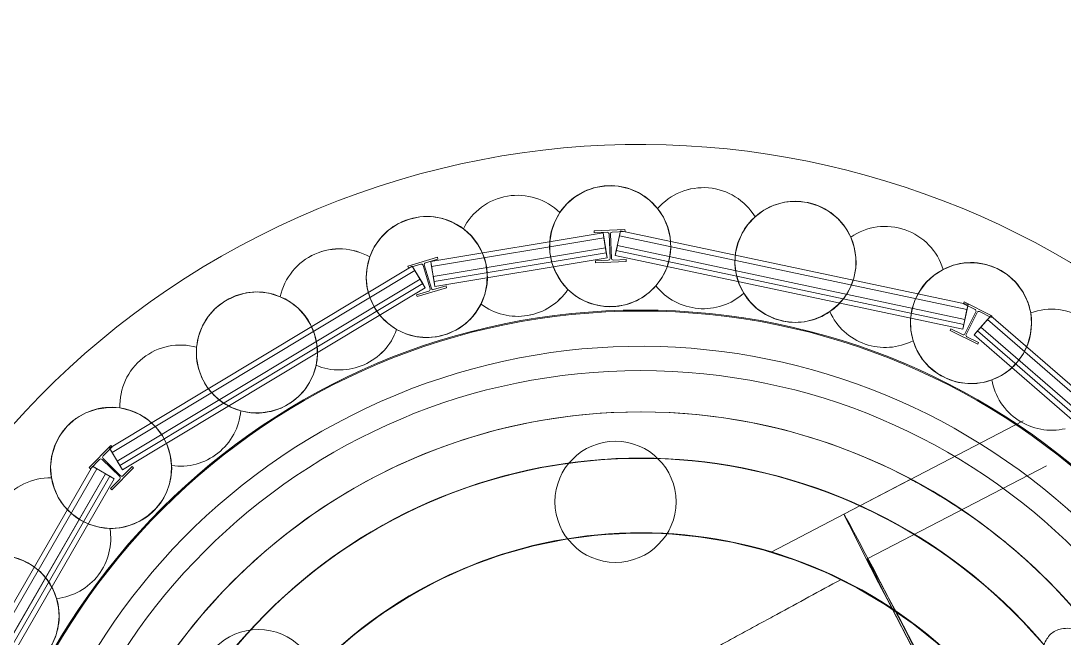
# Model space of a CAD drawing. Header units: metres. Extents: x 1753726 to 1755216, y 5920592 to 5921703.
# Drawn here: x 1754210.45 to 1754215.62, y 5921001.98 to 5921005.04 of the extents above; entities that cross this region are included whole.
import ezdxf

# ---------------------------------------------------------------- set-up
doc = ezdxf.new("R2010")
doc.units = ezdxf.units.M
doc.linetypes.add('HIDDEN2', pattern=[4.7625, 3.175, -1.5875])
for name, color, linetype, lineweight in [('A-FLOR-____-OTLN', 9, 'Continuous', 9), ('A-WALL-____-OTLN', 2, 'Continuous', 9), ('P-PIPE-____-OTLN', 6, 'HIDDEN2', 18), ('S-BEAM-____-OTLN', 7, 'Continuous', 9), ('S-FNDN-____-OTLN', 7, 'Continuous', 9)]:
    doc.layers.add(name, color=color, linetype=linetype, lineweight=lineweight)

# ---------------------------------------------------------------- blocks, each defined once
blk = doc.blocks.new('308492-ARUP-TUTB-MOD-0001_rvt-1-X-ARUP-GL-HERNE_BAY_ALIGNMENT')
at = {"layer": 'P-PIPE-____-OTLN'}
for p, q in [((1754519.5583, 5921161.4168), (1754214.527, 5921002.5968)), ((1754519.6737, 5921161.195), (1754214.6425, 5921002.375))]:
    blk.add_line(p, q, dxfattribs=at)
for major_axis, start_param, end_param in [((-0.6004, 1.1531), 0, 1.570796), ((-0.6004, 1.1531), 4.712389, 6.283185), ((-0.4849, 0.9313), 3.151195, 6.292788), ((-0.4849, 0.9313), 0.009603, 3.151195)]:
    blk.add_ellipse((1754215.1274, 5921001.4437), major_axis=major_axis, ratio=0.005, start_param=start_param, end_param=end_param, dxfattribs=at)
blk = doc.blocks.new('Arup_Beam_Steel I Section_UC_AU1 - 150UC30-4392433-X-ARUP-GL-HERNE_BAY_ALIGNMENT')
at = {"layer": 'S-BEAM-____-OTLN'}
for p, q in [((1754213.4421, 5921004.0072), (1754213.2892, 5921004.001)), ((1754213.2892, 5921004.001), (1754213.4421, 5921004.0072)), ((1754213.4425, 5921003.9979), (1754213.4421, 5921004.0072)), ((1754213.4421, 5921004.0072), (1754213.4425, 5921003.9979)), ((1754213.2892, 5921004.001), (1754213.2896, 5921003.9916)), ((1754213.2896, 5921003.9916), (1754213.2892, 5921004.001)), ((1754213.2896, 5921003.9916), (1754213.3538, 5921003.9942)), ((1754213.3538, 5921003.9942), (1754213.2896, 5921003.9916)), ((1754213.3631, 5921003.9857), (1754213.3681, 5921003.8644)), ((1754213.3681, 5921003.8644), (1754213.3631, 5921003.9857)), ((1754213.3747, 5921003.8647), (1754213.3697, 5921003.986)), ((1754213.3697, 5921003.986), (1754213.3747, 5921003.8647)), ((1754213.3782, 5921003.9952), (1754213.4425, 5921003.9979)), ((1754213.4425, 5921003.9979), (1754213.3782, 5921003.9952)), ((1754213.3596, 5921003.8551), (1754213.2953, 5921003.8525)), ((1754213.2953, 5921003.8525), (1754213.3596, 5921003.8551)), ((1754213.2953, 5921003.8525), (1754213.2957, 5921003.8431)), ((1754213.2957, 5921003.8431), (1754213.2953, 5921003.8525)), ((1754213.2957, 5921003.8431), (1754213.4486, 5921003.8494)), ((1754213.4486, 5921003.8494), (1754213.2957, 5921003.8431)), ((1754213.4482, 5921003.8588), (1754213.3839, 5921003.8561)), ((1754213.3839, 5921003.8561), (1754213.4482, 5921003.8588)), ((1754213.4486, 5921003.8494), (1754213.4482, 5921003.8588)), ((1754213.4482, 5921003.8588), (1754213.4486, 5921003.8494))]:
    blk.add_line(p, q, dxfattribs=at)
for centre, major_axis, start_param, end_param in [((1754213.3542, 5921003.9853), (-0.00483, 0.00747), 4.179389, 5.750185), ((1754213.3542, 5921003.9853), (-0.00483, 0.00747), 4.179389, 5.750185), ((1754213.3786, 5921003.9863), (-0.00357, 0.00815), 5.911061, 7.481857), ((1754213.3786, 5921003.9863), (-0.00357, 0.00815), 5.911061, 7.481857), ((1754213.3592, 5921003.864), (-0.00186, 0.0087), 2.971914, 4.54271), ((1754213.3592, 5921003.864), (-0.00186, 0.0087), 2.971914, 4.54271), ((1754213.3836, 5921003.865), (-0.00222, 0.00862), 1.359547, 2.930343), ((1754213.3836, 5921003.865), (-0.00222, 0.00862), 1.359547, 2.930343)]:
    blk.add_ellipse(centre, major_axis=major_axis, ratio=1, start_param=start_param, end_param=end_param, dxfattribs=at)
blk = doc.blocks.new('Arup_Beam_Steel I Section_UC_AU1 - 150UC30-4392434-X-ARUP-GL-HERNE_BAY_ALIGNMENT')
at = {"layer": 'S-BEAM-____-OTLN'}
for p, q in [((1754215.1232, 5921003.6485), (1754215.119, 5921003.6401)), ((1754215.119, 5921003.6401), (1754215.1232, 5921003.6485)), ((1754215.2602, 5921003.5804), (1754215.1232, 5921003.6485)), ((1754215.1232, 5921003.6485), (1754215.2602, 5921003.5804)), ((1754215.119, 5921003.6401), (1754215.1766, 5921003.6115)), ((1754215.1766, 5921003.6115), (1754215.119, 5921003.6401)), ((1754215.1806, 5921003.5996), (1754215.1265, 5921003.4909)), ((1754215.1265, 5921003.4909), (1754215.1806, 5921003.5996)), ((1754215.1324, 5921003.4879), (1754215.1865, 5921003.5966)), ((1754215.1865, 5921003.5966), (1754215.1324, 5921003.4879)), ((1754215.1984, 5921003.6006), (1754215.256, 5921003.572)), ((1754215.256, 5921003.572), (1754215.1984, 5921003.6006)), ((1754215.256, 5921003.572), (1754215.2602, 5921003.5804)), ((1754215.2602, 5921003.5804), (1754215.256, 5921003.572)), ((1754215.057, 5921003.5155), (1754215.0528, 5921003.5071)), ((1754215.0528, 5921003.5071), (1754215.057, 5921003.5155)), ((1754215.0528, 5921003.5071), (1754215.1898, 5921003.4389)), ((1754215.1898, 5921003.4389), (1754215.0528, 5921003.5071)), ((1754215.1146, 5921003.4869), (1754215.057, 5921003.5155)), ((1754215.057, 5921003.5155), (1754215.1146, 5921003.4869)), ((1754215.194, 5921003.4474), (1754215.1364, 5921003.476)), ((1754215.1364, 5921003.476), (1754215.194, 5921003.4474)), ((1754215.1898, 5921003.4389), (1754215.194, 5921003.4474)), ((1754215.194, 5921003.4474), (1754215.1898, 5921003.4389))]:
    blk.add_line(p, q, dxfattribs=at)
for centre, start_param, end_param in [((1754215.1726, 5921003.6035), 3.303518, 4.874314), ((1754215.1726, 5921003.6035), 3.303518, 4.874314), ((1754215.1945, 5921003.5927), 4.874314, 6.44511), ((1754215.1945, 5921003.5927), 4.874314, 6.44511), ((1754215.1186, 5921003.4948), 1.732721, 3.303518), ((1754215.1186, 5921003.4948), 1.732721, 3.303518), ((1754215.1404, 5921003.484), 0.161925, 1.732721), ((1754215.1404, 5921003.484), 0.161925, 1.732721)]:
    blk.add_ellipse(centre, major_axis=(-0.00723, 0.0052), ratio=1, start_param=start_param, end_param=end_param, dxfattribs=at)
blk = doc.blocks.new('Arup_Beam_Steel I Section_UC_AU1 - 150UC30-4392443-X-ARUP-GL-HERNE_BAY_ALIGNMENT')
at = {"layer": 'S-BEAM-____-OTLN'}
for p, q in [((1754210.8949, 5921002.9378), (1754210.7877, 5921002.8286)), ((1754210.7877, 5921002.8286), (1754210.8949, 5921002.9378)), ((1754210.8566, 5921002.8853), (1754210.9016, 5921002.9312)), ((1754210.9016, 5921002.9312), (1754210.8566, 5921002.8853)), ((1754210.9016, 5921002.9312), (1754210.8949, 5921002.9378)), ((1754210.8949, 5921002.9378), (1754210.9016, 5921002.9312)), ((1754210.7944, 5921002.822), (1754210.8395, 5921002.8679)), ((1754210.8395, 5921002.8679), (1754210.7944, 5921002.822)), ((1754210.8521, 5921002.868), (1754210.9387, 5921002.783)), ((1754210.9387, 5921002.783), (1754210.8521, 5921002.868)), ((1754210.9433, 5921002.7877), (1754210.8567, 5921002.8727)), ((1754210.8567, 5921002.8727), (1754210.9433, 5921002.7877)), ((1754210.7877, 5921002.8286), (1754210.7944, 5921002.822)), ((1754210.7944, 5921002.822), (1754210.7877, 5921002.8286)), ((1754210.9005, 5921002.7179), (1754211.0077, 5921002.8271)), ((1754211.0077, 5921002.8271), (1754210.9005, 5921002.7179)), ((1754211.0009, 5921002.8337), (1754210.9559, 5921002.7878)), ((1754210.9559, 5921002.7878), (1754211.0009, 5921002.8337)), ((1754211.0077, 5921002.8271), (1754211.0009, 5921002.8337)), ((1754211.0009, 5921002.8337), (1754211.0077, 5921002.8271)), ((1754210.9388, 5921002.7704), (1754210.8938, 5921002.7245)), ((1754210.8938, 5921002.7245), (1754210.9388, 5921002.7704)), ((1754210.8938, 5921002.7245), (1754210.9005, 5921002.7179)), ((1754210.9005, 5921002.7179), (1754210.8938, 5921002.7245))]:
    blk.add_line(p, q, dxfattribs=at)
for centre, major_axis, start_param, end_param in [((1754210.8458, 5921002.8617), (-0.00344, 0.00821), 5.109723, 6.68052), ((1754210.8458, 5921002.8617), (-0.00344, 0.00821), 5.109723, 6.68052), ((1754210.8629, 5921002.8791), (-0.00344, 0.00821), 0.397334, 1.968131), ((1754210.8629, 5921002.8791), (-0.00344, 0.00821), 0.397334, 1.968131), ((1754210.9325, 5921002.7766), (0.00138, 0.00879), 4.092501, 5.663298), ((1754210.9325, 5921002.7766), (0.00138, 0.00879), 4.092501, 5.663298), ((1754210.9495, 5921002.794), (-0.00344, 0.00821), 1.968131, 3.538927), ((1754210.9495, 5921002.794), (-0.00344, 0.00821), 1.968131, 3.538927)]:
    blk.add_ellipse(centre, major_axis=major_axis, ratio=1, start_param=start_param, end_param=end_param, dxfattribs=at)
blk = doc.blocks.new('Arup_Beam_Steel I Section_UC_AU1 - 150UC30-4392444-X-ARUP-GL-HERNE_BAY_ALIGNMENT')
at = {"layer": 'S-BEAM-____-OTLN'}
for p, q in [((1754212.5129, 5921003.8705), (1754212.3663, 5921003.8264)), ((1754212.3663, 5921003.8264), (1754212.5129, 5921003.8705)), ((1754212.454, 5921003.8429), (1754212.5156, 5921003.8615)), ((1754212.5156, 5921003.8615), (1754212.454, 5921003.8429)), ((1754212.5156, 5921003.8615), (1754212.5129, 5921003.8705)), ((1754212.5129, 5921003.8705), (1754212.5156, 5921003.8615)), ((1754212.3663, 5921003.8264), (1754212.369, 5921003.8174)), ((1754212.369, 5921003.8174), (1754212.3663, 5921003.8264)), ((1754212.369, 5921003.8174), (1754212.4306, 5921003.8359)), ((1754212.4306, 5921003.8359), (1754212.369, 5921003.8174)), ((1754212.4417, 5921003.83), (1754212.4766, 5921003.7137)), ((1754212.4766, 5921003.7137), (1754212.4417, 5921003.83)), ((1754212.483, 5921003.7156), (1754212.448, 5921003.8319)), ((1754212.448, 5921003.8319), (1754212.483, 5921003.7156)), ((1754212.4707, 5921003.7026), (1754212.4091, 5921003.6841)), ((1754212.4091, 5921003.6841), (1754212.4707, 5921003.7026)), ((1754212.4118, 5921003.6751), (1754212.5583, 5921003.7191)), ((1754212.5583, 5921003.7191), (1754212.4118, 5921003.6751)), ((1754212.5556, 5921003.7281), (1754212.4941, 5921003.7096)), ((1754212.4941, 5921003.7096), (1754212.5556, 5921003.7281)), ((1754212.5583, 5921003.7191), (1754212.5556, 5921003.7281)), ((1754212.5556, 5921003.7281), (1754212.5583, 5921003.7191)), ((1754212.4091, 5921003.6841), (1754212.4118, 5921003.6751)), ((1754212.4118, 5921003.6751), (1754212.4091, 5921003.6841))]:
    blk.add_line(p, q, dxfattribs=at)
for centre, major_axis, start_param, end_param in [((1754212.4332, 5921003.8274), (-0.00658, 0.00599), 4.171674, 5.742471), ((1754212.4332, 5921003.8274), (-0.00658, 0.00599), 4.171674, 5.742471), ((1754212.4566, 5921003.8344), (-0.00457, 0.00764), 6.036472, 7.607268), ((1754212.4566, 5921003.8344), (-0.00457, 0.00764), 6.036472, 7.607268), ((1754212.4681, 5921003.7111), (-0.00216, 0.00863), 3.188881, 4.759677), ((1754212.4681, 5921003.7111), (-0.00216, 0.00863), 3.188881, 4.759677), ((1754212.4915, 5921003.7182), (-0.00457, 0.00764), 1.324083, 2.894879), ((1754212.4915, 5921003.7182), (-0.00457, 0.00764), 1.324083, 2.894879)]:
    blk.add_ellipse(centre, major_axis=major_axis, ratio=1, start_param=start_param, end_param=end_param, dxfattribs=at)
blk = doc.blocks.new('308492-ARUP-STTW-MOD-0400_rvt-1-X-ARUP-GL-HERNE_BAY_ALIGNMENT')
at = {"layer": 'A-FLOR-____-OTLN'}
blk.add_arc((1754213.52, 5921000.2536), 3.35, 0, 180, dxfattribs=at)
blk.add_arc((1754213.52, 5921000.2536), 3.35, 0, 180, dxfattribs=at)
at = {"layer": 'A-WALL-____-OTLN'}
for p, q in [((1754213.3333, 5921003.9911), (1754212.4801, 5921003.8488)), ((1754212.4801, 5921003.8488), (1754213.3333, 5921003.9911)), ((1754213.3374, 5921003.9664), (1754212.4842, 5921003.8242)), ((1754213.3333, 5921003.9911), (1754213.3538, 5921003.8678)), ((1754213.3333, 5921003.9911), (1754213.3374, 5921003.9664)), ((1754213.3374, 5921003.9664), (1754213.3497, 5921003.8925)), ((1754213.3941, 5921003.879), (1754213.4201, 5921004.0013)), ((1754213.4149, 5921003.9768), (1754213.3993, 5921003.9035)), ((1754213.4149, 5921003.9768), (1754213.4201, 5921004.0013)), ((1754215.1364, 5921003.6109), (1754213.4149, 5921003.9768)), ((1754215.1416, 5921003.6354), (1754213.4201, 5921004.0013)), ((1754213.4201, 5921004.0013), (1754215.1416, 5921003.6354)), ((1754212.4924, 5921003.7749), (1754213.3456, 5921003.9171)), ((1754213.3456, 5921003.9171), (1754212.4924, 5921003.7749)), ((1754213.3456, 5921003.9171), (1754213.3538, 5921003.8678)), ((1754213.3456, 5921003.9171), (1754213.3538, 5921003.8678)), ((1754213.3941, 5921003.879), (1754213.4045, 5921003.9279)), ((1754213.4045, 5921003.9279), (1754213.3941, 5921003.879)), ((1754213.3941, 5921003.879), (1754213.3993, 5921003.9035)), ((1754213.3993, 5921003.9035), (1754215.1208, 5921003.5375)), ((1754213.4045, 5921003.9279), (1754215.126, 5921003.562)), ((1754215.126, 5921003.562), (1754213.4045, 5921003.9279)), ((1754212.5006, 5921003.7256), (1754212.4801, 5921003.8488)), ((1754212.4842, 5921003.8242), (1754212.4801, 5921003.8488)), ((1754212.4965, 5921003.7502), (1754213.3497, 5921003.8925)), ((1754212.5006, 5921003.7256), (1754213.3538, 5921003.8678)), ((1754213.3538, 5921003.8678), (1754212.5006, 5921003.7256)), ((1754212.5006, 5921003.7256), (1754213.3538, 5921003.8678)), ((1754213.3538, 5921003.8678), (1754212.5006, 5921003.7256)), ((1754213.3497, 5921003.8925), (1754213.3538, 5921003.8678)), ((1754213.3941, 5921003.879), (1754215.1157, 5921003.5131)), ((1754215.1157, 5921003.5131), (1754213.3941, 5921003.879)), ((1754213.3941, 5921003.879), (1754215.1157, 5921003.5131)), ((1754215.1157, 5921003.5131), (1754213.3941, 5921003.879)), ((1754212.3883, 5921003.8253), (1754210.8883, 5921002.9239)), ((1754210.8883, 5921002.9239), (1754212.3883, 5921003.8253)), ((1754212.4012, 5921003.8038), (1754210.9012, 5921002.9025)), ((1754212.3883, 5921003.8253), (1754212.4527, 5921003.7181)), ((1754212.3883, 5921003.8253), (1754212.4012, 5921003.8038)), ((1754212.4012, 5921003.8038), (1754212.4399, 5921003.7395)), ((1754212.4842, 5921003.8242), (1754212.4965, 5921003.7502)), ((1754210.9269, 5921002.8597), (1754212.427, 5921003.761)), ((1754212.427, 5921003.761), (1754210.9269, 5921002.8597)), ((1754212.427, 5921003.761), (1754212.4527, 5921003.7181)), ((1754212.427, 5921003.761), (1754212.4527, 5921003.7181)), ((1754212.5006, 5921003.7256), (1754212.4924, 5921003.7749)), ((1754212.4924, 5921003.7749), (1754212.5006, 5921003.7256)), ((1754212.5006, 5921003.7256), (1754212.4965, 5921003.7502)), ((1754210.9398, 5921002.8382), (1754212.4399, 5921003.7395)), ((1754210.9527, 5921002.8168), (1754212.4527, 5921003.7181)), ((1754212.4527, 5921003.7181), (1754210.9527, 5921002.8168)), ((1754210.9527, 5921002.8168), (1754212.4527, 5921003.7181)), ((1754212.4527, 5921003.7181), (1754210.9527, 5921002.8168)), ((1754212.4399, 5921003.7395), (1754212.4527, 5921003.7181)), ((1754215.1416, 5921003.6354), (1754215.1157, 5921003.5131)), ((1754215.1364, 5921003.6109), (1754215.1208, 5921003.5375)), ((1754215.1416, 5921003.6354), (1754215.1364, 5921003.6109)), ((1754215.126, 5921003.562), (1754215.1157, 5921003.5131)), ((1754215.126, 5921003.562), (1754215.1157, 5921003.5131)), ((1754215.1208, 5921003.5375), (1754215.1157, 5921003.5131)), ((1754215.1725, 5921003.4864), (1754215.2545, 5921003.5807)), ((1754215.2381, 5921003.5619), (1754215.1889, 5921003.5053)), ((1754215.2381, 5921003.5619), (1754215.2545, 5921003.5807)), ((1754216.5588, 5921002.4138), (1754215.2381, 5921003.5619)), ((1754216.5752, 5921002.4326), (1754215.2545, 5921003.5807)), ((1754215.2545, 5921003.5807), (1754216.5752, 5921002.4326)), ((1754215.1725, 5921003.4864), (1754215.2053, 5921003.5241)), ((1754215.2053, 5921003.5241), (1754215.1725, 5921003.4864)), ((1754215.1725, 5921003.4864), (1754215.1889, 5921003.5053)), ((1754215.1725, 5921003.4864), (1754216.4932, 5921002.3383)), ((1754216.4932, 5921002.3383), (1754215.1725, 5921003.4864)), ((1754215.1725, 5921003.4864), (1754216.4932, 5921002.3383)), ((1754216.4932, 5921002.3383), (1754215.1725, 5921003.4864)), ((1754215.1889, 5921003.5053), (1754216.5096, 5921002.3572)), ((1754215.2053, 5921003.5241), (1754216.526, 5921002.376)), ((1754216.526, 5921002.376), (1754215.2053, 5921003.5241)), ((1754210.9527, 5921002.8168), (1754210.8883, 5921002.9239)), ((1754210.9012, 5921002.9025), (1754210.8883, 5921002.9239)), ((1754210.9012, 5921002.9025), (1754210.9398, 5921002.8382)), ((1754210.8038, 5921002.8349), (1754209.9288, 5921001.3194)), ((1754209.9288, 5921001.3194), (1754210.8038, 5921002.8349)), ((1754210.8254, 5921002.8224), (1754209.9504, 5921001.3069)), ((1754210.8038, 5921002.8349), (1754210.912, 5921002.7724)), ((1754210.8038, 5921002.8349), (1754210.8254, 5921002.8224)), ((1754210.8254, 5921002.8224), (1754210.8904, 5921002.7849)), ((1754210.9527, 5921002.8168), (1754210.9269, 5921002.8597)), ((1754210.9269, 5921002.8597), (1754210.9527, 5921002.8168)), ((1754210.9527, 5921002.8168), (1754210.9398, 5921002.8382)), ((1754209.9937, 5921001.2819), (1754210.8687, 5921002.7974)), ((1754210.8687, 5921002.7974), (1754209.9937, 5921001.2819)), ((1754210.0154, 5921001.2694), (1754210.8904, 5921002.7849)), ((1754210.037, 5921001.2569), (1754210.912, 5921002.7724)), ((1754210.912, 5921002.7724), (1754210.037, 5921001.2569)), ((1754210.037, 5921001.2569), (1754210.912, 5921002.7724)), ((1754210.912, 5921002.7724), (1754210.037, 5921001.2569)), ((1754210.8687, 5921002.7974), (1754210.912, 5921002.7724)), ((1754210.8687, 5921002.7974), (1754210.912, 5921002.7724)), ((1754210.8904, 5921002.7849), (1754210.912, 5921002.7724))]:
    blk.add_line(p, q, dxfattribs=at)
at = {"layer": 'S-BEAM-____-OTLN'}
for radius in [3.355, 3.355, 3.055, 3.055]:
    blk.add_arc((1754213.52, 5921000.2536), radius, 0, 180, dxfattribs=at)
at = {"layer": 'S-FNDN-____-OTLN', "flags": 128}
for points in [[(1754213.1195, 5921004.0919), (1754213.1541, 5921004.1346), (1754213.1958, 5921004.1702), (1754213.2434, 5921004.1977), (1754213.2952, 5921004.216)], [(1754213.2952, 5921004.216), (1754213.2434, 5921004.1977), (1754213.1958, 5921004.1702), (1754213.1541, 5921004.1346), (1754213.1195, 5921004.0919)], [(1754213.2952, 5921004.216), (1754213.3519, 5921004.2247), (1754213.4091, 5921004.2225), (1754213.4649, 5921004.2094), (1754213.5171, 5921004.186), (1754213.564, 5921004.1531), (1754213.6038, 5921004.1118)], [(1754213.6038, 5921004.1118), (1754213.564, 5921004.1531), (1754213.5171, 5921004.186), (1754213.4649, 5921004.2094), (1754213.4091, 5921004.2225), (1754213.3519, 5921004.2247), (1754213.2952, 5921004.216)], [(1754213.6038, 5921004.1118), (1754213.6324, 5921004.0685), (1754213.6532, 5921004.0209), (1754213.6655, 5921003.9705), (1754213.6688, 5921003.9187), (1754213.6632, 5921003.8671), (1754213.6488, 5921003.8172), (1754213.626, 5921003.7705), (1754213.5954, 5921003.7285)], [(1754213.5954, 5921003.7285), (1754213.626, 5921003.7705), (1754213.6488, 5921003.8172), (1754213.6632, 5921003.8671), (1754213.6688, 5921003.9187), (1754213.6655, 5921003.9705), (1754213.6532, 5921004.0209), (1754213.6324, 5921004.0685), (1754213.6038, 5921004.1118)], [(1754214.0867, 5921004.0709), (1754214.1308, 5921004.1036), (1754214.1801, 5921004.1278), (1754214.2331, 5921004.1426), (1754214.2878, 5921004.1474)], [(1754214.2878, 5921004.1474), (1754214.2331, 5921004.1426), (1754214.1801, 5921004.1278), (1754214.1308, 5921004.1036), (1754214.0867, 5921004.0709)], [(1754214.2878, 5921004.1474), (1754214.3448, 5921004.1417), (1754214.3997, 5921004.1254), (1754214.4505, 5921004.0988), (1754214.4953, 5921004.0632), (1754214.5325, 5921004.0196), (1754214.5607, 5921003.9698)], [(1754214.5607, 5921003.9698), (1754214.5325, 5921004.0196), (1754214.4953, 5921004.0632), (1754214.4505, 5921004.0988), (1754214.3997, 5921004.1254), (1754214.3448, 5921004.1417), (1754214.2878, 5921004.1474)], [(1754212.3168, 5921004.0356), (1754212.3695, 5921004.0581), (1754212.4255, 5921004.0702), (1754212.4828, 5921004.0714), (1754212.5392, 5921004.0617), (1754212.5928, 5921004.0415), (1754212.6416, 5921004.0114)], [(1754212.6416, 5921004.0114), (1754212.5928, 5921004.0415), (1754212.5392, 5921004.0617), (1754212.4828, 5921004.0714), (1754212.4255, 5921004.0702), (1754212.3695, 5921004.0581), (1754212.3168, 5921004.0356)], [(1754213.1593, 5921003.7105), (1754213.1254, 5921003.7499), (1754213.0988, 5921003.7945), (1754213.0803, 5921003.8431), (1754213.0705, 5921003.894), (1754213.0696, 5921003.946), (1754213.0777, 5921003.9972), (1754213.0945, 5921004.0464), (1754213.1195, 5921004.0919)], [(1754213.1195, 5921004.0919), (1754213.0945, 5921004.0464), (1754213.0777, 5921003.9972), (1754213.0696, 5921003.946), (1754213.0705, 5921003.894), (1754213.0803, 5921003.8431), (1754213.0988, 5921003.7945), (1754213.1254, 5921003.7499), (1754213.1593, 5921003.7105)], [(1754214.0304, 5921003.6916), (1754214.0074, 5921003.7382), (1754213.9927, 5921003.788), (1754213.9869, 5921003.8396), (1754213.9901, 5921003.8915), (1754214.0021, 5921003.942), (1754214.0227, 5921003.9896), (1754214.0511, 5921004.0331), (1754214.0867, 5921004.0709)], [(1754214.0867, 5921004.0709), (1754214.0511, 5921004.0331), (1754214.0227, 5921003.9896), (1754214.0021, 5921003.942), (1754213.9901, 5921003.8915), (1754213.9869, 5921003.8396), (1754213.9927, 5921003.788), (1754214.0074, 5921003.7382), (1754214.0304, 5921003.6916)], [(1754212.1774, 5921003.8716), (1754212.2003, 5921003.9216), (1754212.2319, 5921003.9665), (1754212.2712, 5921004.005), (1754212.3168, 5921004.0356)], [(1754212.3168, 5921004.0356), (1754212.2712, 5921004.005), (1754212.2319, 5921003.9665), (1754212.2003, 5921003.9216), (1754212.1774, 5921003.8716)], [(1754212.6416, 5921004.0114), (1754212.6801, 5921003.9766), (1754212.712, 5921003.9357), (1754212.7365, 5921003.8899), (1754212.7526, 5921003.8405), (1754212.76, 5921003.7891), (1754212.7584, 5921003.7372), (1754212.7479, 5921003.6863), (1754212.7288, 5921003.638)], [(1754212.7288, 5921003.638), (1754212.7479, 5921003.6863), (1754212.7584, 5921003.7372), (1754212.76, 5921003.7891), (1754212.7526, 5921003.8405), (1754212.7365, 5921003.8899), (1754212.712, 5921003.9357), (1754212.6801, 5921003.9766), (1754212.6416, 5921004.0114)], [(1754214.5607, 5921003.9698), (1754214.5777, 5921003.9207), (1754214.586, 5921003.8695), (1754214.5853, 5921003.8175), (1754214.5757, 5921003.7665), (1754214.5574, 5921003.7179), (1754214.531, 5921003.6732), (1754214.4973, 5921003.6337), (1754214.4573, 5921003.6006)], [(1754214.4573, 5921003.6006), (1754214.4973, 5921003.6337), (1754214.531, 5921003.6732), (1754214.5574, 5921003.7179), (1754214.5757, 5921003.7665), (1754214.5853, 5921003.8175), (1754214.586, 5921003.8695), (1754214.5777, 5921003.9207), (1754214.5607, 5921003.9698)], [(1754212.3109, 5921003.5122), (1754212.2682, 5921003.5419), (1754212.2314, 5921003.5785), (1754212.2014, 5921003.6209), (1754212.1792, 5921003.6679), (1754212.1654, 5921003.7179), (1754212.1605, 5921003.7696), (1754212.1645, 5921003.8214), (1754212.1774, 5921003.8716)], [(1754212.1774, 5921003.8716), (1754212.1645, 5921003.8214), (1754212.1605, 5921003.7696), (1754212.1654, 5921003.7179), (1754212.1792, 5921003.6679), (1754212.2014, 5921003.6209), (1754212.2314, 5921003.5785), (1754212.2682, 5921003.5419), (1754212.3109, 5921003.5122)], [(1754214.8695, 5921003.4567), (1754214.8587, 5921003.5075), (1754214.8569, 5921003.5594), (1754214.8641, 5921003.6109), (1754214.8801, 5921003.6603), (1754214.9043, 5921003.7062), (1754214.9361, 5921003.7473), (1754214.9745, 5921003.7822), (1754215.0183, 5921003.81)], [(1754215.0183, 5921003.81), (1754214.9745, 5921003.7822), (1754214.9361, 5921003.7473), (1754214.9043, 5921003.7062), (1754214.8801, 5921003.6603), (1754214.8641, 5921003.6109), (1754214.8569, 5921003.5594), (1754214.8587, 5921003.5075), (1754214.8695, 5921003.4567)], [(1754215.0183, 5921003.81), (1754215.0692, 5921003.8308), (1754215.123, 5921003.8419), (1754215.1779, 5921003.8431), (1754215.2321, 5921003.8341)], [(1754215.2321, 5921003.8341), (1754215.1779, 5921003.8431), (1754215.123, 5921003.8419), (1754215.0692, 5921003.8308), (1754215.0183, 5921003.81)], [(1754215.2321, 5921003.8341), (1754215.2859, 5921003.8145), (1754215.335, 5921003.785), (1754215.3776, 5921003.7466), (1754215.4121, 5921003.7009), (1754215.4373, 5921003.6495), (1754215.4523, 5921003.5942)], [(1754215.4523, 5921003.5942), (1754215.4373, 5921003.6495), (1754215.4121, 5921003.7009), (1754215.3776, 5921003.7466), (1754215.335, 5921003.785), (1754215.2859, 5921003.8145), (1754215.2321, 5921003.8341)], [(1754211.414, 5921003.6175), (1754211.4594, 5921003.6524), (1754211.5107, 5921003.678), (1754211.5658, 5921003.6935), (1754211.6229, 5921003.6981), (1754211.6798, 5921003.6918), (1754211.7346, 5921003.6748)], [(1754211.7346, 5921003.6748), (1754211.6798, 5921003.6918), (1754211.6229, 5921003.6981), (1754211.5658, 5921003.6935), (1754211.5107, 5921003.678), (1754211.4594, 5921003.6524), (1754211.414, 5921003.6175)], [(1754213.4425, 5921003.6343), (1754213.3922, 5921003.6261), (1754213.3412, 5921003.6265), (1754213.291, 5921003.6355), (1754213.243, 5921003.6529), (1754213.1987, 5921003.6781), (1754213.1593, 5921003.7105)], [(1754213.1593, 5921003.7105), (1754213.1987, 5921003.6781), (1754213.243, 5921003.6529), (1754213.291, 5921003.6355), (1754213.3412, 5921003.6265), (1754213.3922, 5921003.6261), (1754213.4425, 5921003.6343)], [(1754213.5954, 5921003.7285), (1754213.563, 5921003.6965), (1754213.5262, 5921003.6697), (1754213.4858, 5921003.6489), (1754213.4425, 5921003.6343)], [(1754213.4425, 5921003.6343), (1754213.4858, 5921003.6489), (1754213.5262, 5921003.6697), (1754213.563, 5921003.6965), (1754213.5954, 5921003.7285)], [(1754211.7346, 5921003.6748), (1754211.7805, 5921003.6507), (1754211.8217, 5921003.619), (1754211.8567, 5921003.5807), (1754211.8846, 5921003.537), (1754211.9046, 5921003.489), (1754211.9159, 5921003.4384), (1754211.9184, 5921003.3865), (1754211.9119, 5921003.3349)], [(1754211.9119, 5921003.3349), (1754211.9184, 5921003.3865), (1754211.9159, 5921003.4384), (1754211.9046, 5921003.489), (1754211.8846, 5921003.537), (1754211.8567, 5921003.5807), (1754211.8217, 5921003.619), (1754211.7805, 5921003.6507), (1754211.7346, 5921003.6748)], [(1754214.2858, 5921003.5474), (1754214.235, 5921003.5519), (1754214.1857, 5921003.565), (1754214.1393, 5921003.5862), (1754214.0972, 5921003.615), (1754214.0605, 5921003.6504), (1754214.0304, 5921003.6916)], [(1754214.0304, 5921003.6916), (1754214.0605, 5921003.6504), (1754214.0972, 5921003.615), (1754214.1393, 5921003.5862), (1754214.1857, 5921003.565), (1754214.235, 5921003.5519), (1754214.2858, 5921003.5474)], [(1754211.3198, 5921003.4241), (1754211.3295, 5921003.4781), (1754211.3489, 5921003.5295), (1754211.3774, 5921003.5765), (1754211.414, 5921003.6175)], [(1754211.414, 5921003.6175), (1754211.3774, 5921003.5765), (1754211.3489, 5921003.5295), (1754211.3295, 5921003.4781), (1754211.3198, 5921003.4241)], [(1754212.7288, 5921003.638), (1754212.7054, 5921003.599), (1754212.6764, 5921003.5639), (1754212.6424, 5921003.5337), (1754212.6041, 5921003.5088)], [(1754212.6041, 5921003.5088), (1754212.6424, 5921003.5337), (1754212.6764, 5921003.5639), (1754212.7054, 5921003.599), (1754212.7288, 5921003.638)], [(1754214.4573, 5921003.6006), (1754214.418, 5921003.5776), (1754214.3756, 5921003.5609), (1754214.3313, 5921003.5507), (1754214.2858, 5921003.5474)], [(1754214.2858, 5921003.5474), (1754214.3313, 5921003.5507), (1754214.3756, 5921003.5609), (1754214.418, 5921003.5776), (1754214.4573, 5921003.6006)], [(1754215.4523, 5921003.5942), (1754215.4565, 5921003.5425), (1754215.4518, 5921003.4908), (1754215.4382, 5921003.4407), (1754215.4162, 5921003.3936), (1754215.3865, 5921003.3511), (1754215.3498, 5921003.3143), (1754215.3073, 5921003.2844), (1754215.2603, 5921003.2623)], [(1754215.2603, 5921003.2623), (1754215.3073, 5921003.2844), (1754215.3498, 5921003.3143), (1754215.3865, 5921003.3511), (1754215.4162, 5921003.3936), (1754215.4382, 5921003.4407), (1754215.4518, 5921003.4908), (1754215.4565, 5921003.5425), (1754215.4523, 5921003.5942)], [(1754212.6041, 5921003.5088), (1754212.5574, 5921003.4883), (1754212.5079, 5921003.476), (1754212.457, 5921003.4722), (1754212.4063, 5921003.4772), (1754212.3571, 5921003.4906), (1754212.3109, 5921003.5122)], [(1754212.3109, 5921003.5122), (1754212.3571, 5921003.4906), (1754212.4063, 5921003.4772), (1754212.457, 5921003.4722), (1754212.5079, 5921003.476), (1754212.5574, 5921003.4883), (1754212.6041, 5921003.5088)], [(1754215.081, 5921003.2535), (1754215.0328, 5921003.2705), (1754214.9883, 5921003.2954), (1754214.9487, 5921003.3275), (1754214.915, 5921003.3658), (1754214.8884, 5921003.4093), (1754214.8695, 5921003.4567)], [(1754214.8695, 5921003.4567), (1754214.8884, 5921003.4093), (1754214.915, 5921003.3658), (1754214.9487, 5921003.3275), (1754214.9883, 5921003.2954), (1754215.0328, 5921003.2705), (1754215.081, 5921003.2535)], [(1754211.5384, 5921003.1091), (1754211.4897, 5921003.1273), (1754211.4449, 5921003.1536), (1754211.4054, 5921003.1872), (1754211.3722, 5921003.2271), (1754211.3464, 5921003.2722), (1754211.3287, 5921003.321), (1754211.3198, 5921003.3722), (1754211.3198, 5921003.4241)], [(1754211.3198, 5921003.4241), (1754211.3198, 5921003.3722), (1754211.3287, 5921003.321), (1754211.3464, 5921003.2722), (1754211.3722, 5921003.2271), (1754211.4054, 5921003.1872), (1754211.4449, 5921003.1536), (1754211.4897, 5921003.1273), (1754211.5384, 5921003.1091)], [(1754211.9119, 5921003.3349), (1754211.899, 5921003.2913), (1754211.8796, 5921003.2501), (1754211.8542, 5921003.2123), (1754211.8233, 5921003.1788)], [(1754211.8233, 5921003.1788), (1754211.8542, 5921003.2123), (1754211.8796, 5921003.2501), (1754211.899, 5921003.2913), (1754211.9119, 5921003.3349)], [(1754215.2603, 5921003.2623), (1754215.2165, 5921003.2499), (1754215.1713, 5921003.2442), (1754215.1258, 5921003.2454), (1754215.081, 5921003.2535)], [(1754215.081, 5921003.2535), (1754215.1258, 5921003.2454), (1754215.1713, 5921003.2442), (1754215.2165, 5921003.2499), (1754215.2603, 5921003.2623)], [(1754211.8233, 5921003.1788), (1754211.7831, 5921003.1473), (1754211.7383, 5921003.123), (1754211.6899, 5921003.1067), (1754211.6395, 5921003.0989), (1754211.5885, 5921003.0997), (1754211.5384, 5921003.1091)], [(1754211.5384, 5921003.1091), (1754211.5885, 5921003.0997), (1754211.6395, 5921003.0989), (1754211.6899, 5921003.1067), (1754211.7383, 5921003.123), (1754211.7831, 5921003.1473), (1754211.8233, 5921003.1788)], [(1754210.6435, 5921002.9881), (1754210.6788, 5921003.0332), (1754210.7221, 5921003.0707), (1754210.7717, 5921003.0994), (1754210.8258, 5921003.1181), (1754210.8825, 5921003.1262), (1754210.9397, 5921003.1233)], [(1754210.9397, 5921003.1233), (1754210.8825, 5921003.1262), (1754210.8258, 5921003.1181), (1754210.7717, 5921003.0994), (1754210.7221, 5921003.0707), (1754210.6788, 5921003.0332), (1754210.6435, 5921002.9881)], [(1754210.9397, 5921003.1233), (1754210.9903, 5921003.1114), (1754211.038, 5921003.0909), (1754211.0814, 5921003.0625), (1754211.1194, 5921003.0271), (1754211.1506, 5921002.9856), (1754211.1742, 5921002.9394), (1754211.1895, 5921002.8897), (1754211.1961, 5921002.8382)], [(1754211.1961, 5921002.8382), (1754211.1895, 5921002.8897), (1754211.1742, 5921002.9394), (1754211.1506, 5921002.9856), (1754211.1194, 5921003.0271), (1754211.0814, 5921003.0625), (1754211.038, 5921003.0909), (1754210.9903, 5921003.1114), (1754210.9397, 5921003.1233)], [(1754210.6004, 5921002.7773), (1754210.5963, 5921002.8321), (1754210.6024, 5921002.8867), (1754210.6183, 5921002.9393), (1754210.6435, 5921002.9881)], [(1754210.6435, 5921002.9881), (1754210.6183, 5921002.9393), (1754210.6024, 5921002.8867), (1754210.5963, 5921002.8321), (1754210.6004, 5921002.7773)], [(1754211.1961, 5921002.8382), (1754211.1944, 5921002.7927), (1754211.1858, 5921002.748), (1754211.1706, 5921002.7051), (1754211.1491, 5921002.6649)], [(1754211.1491, 5921002.6649), (1754211.1706, 5921002.7051), (1754211.1858, 5921002.748), (1754211.1944, 5921002.7927), (1754211.1961, 5921002.8382)], [(1754210.8904, 5921002.5265), (1754210.8388, 5921002.532), (1754210.7889, 5921002.5464), (1754210.7422, 5921002.5691), (1754210.7001, 5921002.5995), (1754210.6639, 5921002.6368), (1754210.6347, 5921002.6797), (1754210.6133, 5921002.727), (1754210.6004, 5921002.7773)], [(1754210.6004, 5921002.7773), (1754210.6133, 5921002.727), (1754210.6347, 5921002.6797), (1754210.6639, 5921002.6368), (1754210.7001, 5921002.5995), (1754210.7422, 5921002.5691), (1754210.7889, 5921002.5464), (1754210.8388, 5921002.532), (1754210.8904, 5921002.5265)], [(1754211.1491, 5921002.6649), (1754211.118, 5921002.6244), (1754211.0806, 5921002.5897), (1754211.0378, 5921002.5619), (1754210.9909, 5921002.5418), (1754210.9413, 5921002.5299), (1754210.8904, 5921002.5265)], [(1754210.8904, 5921002.5265), (1754210.9413, 5921002.5299), (1754210.9909, 5921002.5418), (1754211.0378, 5921002.5619), (1754211.0806, 5921002.5897), (1754211.118, 5921002.6244), (1754211.1491, 5921002.6649)], [(1754210.3071, 5921002.3914), (1754210.359, 5921002.3925), (1754210.4103, 5921002.3845), (1754210.4594, 5921002.3678), (1754210.505, 5921002.3429), (1754210.5456, 5921002.3105), (1754210.5799, 5921002.2716), (1754210.6071, 5921002.2273), (1754210.6262, 5921002.179)], [(1754210.6262, 5921002.179), (1754210.6071, 5921002.2273), (1754210.5799, 5921002.2716), (1754210.5456, 5921002.3105), (1754210.505, 5921002.3429), (1754210.4594, 5921002.3678), (1754210.4103, 5921002.3845), (1754210.359, 5921002.3925), (1754210.3071, 5921002.3914)], [(1754210.6262, 5921002.179), (1754210.6359, 5921002.1345), (1754210.6388, 5921002.0891), (1754210.6347, 5921002.0437), (1754210.6238, 5921001.9995)], [(1754210.6238, 5921001.9995), (1754210.6347, 5921002.0437), (1754210.6388, 5921002.0891), (1754210.6359, 5921002.1345), (1754210.6262, 5921002.179)], [(1754210.6238, 5921001.9995), (1754210.6038, 5921001.9525), (1754210.5761, 5921001.9097), (1754210.5416, 5921001.8721), (1754210.5013, 5921001.8409), (1754210.4562, 5921001.8171), (1754210.4077, 5921001.8012)], [(1754210.4077, 5921001.8012), (1754210.4562, 5921001.8171), (1754210.5013, 5921001.8409), (1754210.5416, 5921001.8721), (1754210.5761, 5921001.9097), (1754210.6038, 5921001.9525), (1754210.6238, 5921001.9995)]]:
    blk.add_lwpolyline(points, dxfattribs=at)
at = {"layer": 'S-FNDN-____-OTLN'}
for centre, radius, start, end in [((1754213.5201, 5921000.2533), 4.175, 23.9577, 203.9577), ((1754213.5201, 5921000.2533), 4.175, 23.9577, 203.9577), ((1754213.3689, 5921003.9252), 0.3, 38.477, 146.2383), ((1754214.2868, 5921003.8474), 0.3, 24.077, 131.8383), ((1754214.2868, 5921003.8474), 0.3, 131.8383, 211.277), ((1754214.7312, 5921003.723), 0.3, 16.877, 124.6383), ((1754214.7312, 5921003.723), 0.3, 16.877, 124.6383), ((1754214.2868, 5921003.8474), 0.3, 304.6383, 24.077), ((1754212.9099, 5921003.8773), 0.3, 232.877, 326.2383), ((1754212.9099, 5921003.8773), 0.3, 232.877, 326.2383), ((1754213.3689, 5921003.9252), 0.3, 225.677, 319.0383), ((1754213.3689, 5921003.9252), 0.3, 225.677, 319.0383), ((1754211.6186, 5921003.3981), 0.3, 347.8383, 67.277), ((1754214.2868, 5921003.8474), 0.3, 211.277, 304.6383), ((1754212.4605, 5921003.7722), 0.3, 240.077, 333.4383), ((1754215.1565, 5921003.5438), 0.3, 290.2383, 9.677), ((1754215.1565, 5921003.5438), 0.3, 290.2383, 9.677), ((1754215.556, 5921003.3128), 0.3, 2.477, 110.2383), ((1754215.556, 5921003.3128), 0.3, 2.477, 110.2383), ((1754215.556, 5921003.3128), 0.3, 2.477, 110.2383), ((1754215.556, 5921003.3128), 0.3, 2.477, 110.2383), ((1754212.0278, 5921003.6117), 0.3, 247.277, 340.6383), ((1754212.0278, 5921003.6117), 0.3, 247.277, 340.6383), ((1754211.2395, 5921003.135), 0.3, 74.477, 182.2383), ((1754211.2395, 5921003.135), 0.3, 74.477, 182.2383), ((1754211.2395, 5921003.135), 0.3, 74.477, 182.2383), ((1754211.2395, 5921003.135), 0.3, 74.477, 182.2383), ((1754215.1565, 5921003.5438), 0.3, 196.877, 290.2383), ((1754213.5201, 5921000.2533), 3.175, 23.9577, 203.9577), ((1754213.5201, 5921000.2533), 3.175, 23.9577, 203.9577), ((1754211.6186, 5921003.3981), 0.3, 175.0383, 254.477), ((1754211.6186, 5921003.3981), 0.3, 175.0383, 254.477), ((1754215.556, 5921003.3128), 0.3, 189.677, 283.0383), ((1754215.556, 5921003.3128), 0.3, 189.677, 283.0383), ((1754210.8963, 5921002.8265), 0.3, 81.677, 189.4383), ((1754211.2395, 5921003.135), 0.3, 261.677, 355.0383), ((1754211.2395, 5921003.135), 0.3, 261.677, 355.0383), ((1754211.2395, 5921003.135), 0.3, 261.677, 355.0383), ((1754211.2395, 5921003.135), 0.3, 261.677, 355.0383), ((1754210.5945, 5921002.4773), 0.3, 276.077, 9.4383), ((1754210.5945, 5921002.4773), 0.3, 276.077, 9.4383), ((1754210.3388, 5921002.0931), 0.3, 283.277, 16.6383)]:
    blk.add_arc(centre, radius, start, end, dxfattribs=at)
for centre, major_axis, start_param, end_param in [((1754213.3689, 5921003.9252), (-0.1727, 0.2453), 4.770678, 6.651468), ((1754213.8303, 5921003.9152), (0.0768, 0.29), 5.517036, 7.397826), ((1754213.8303, 5921003.9152), (-0.04, 0.2973), 5.124482, 7.005272), ((1754213.8303, 5921003.9152), (0.0768, 0.29), 5.517036, 7.397826), ((1754213.8303, 5921003.9152), (-0.04, 0.2973), 5.124482, 7.005272), ((1754212.9099, 5921003.8773), (-0.077, 0.2899), 5.250001, 7.13079), ((1754212.9099, 5921003.8773), (0.0463, 0.2964), 5.66457, 7.54536), ((1754212.9099, 5921003.8773), (-0.077, 0.2899), 5.250001, 7.13079), ((1754212.9099, 5921003.8773), (0.0463, 0.2964), 5.66457, 7.54536), ((1754214.2868, 5921003.8474), (0, 0.3), 5.132612, 7.013402), ((1754213.3689, 5921003.9252), (-0.2606, 0.1486), 2.94501, 4.331476), ((1754213.3689, 5921003.9252), (-0.1997, 0.2239), 3.268999, 4.655465), ((1754212.4605, 5921003.7722), (-0.0303, 0.2985), 5.53402, 7.414809), ((1754212.4605, 5921003.7722), (0.0276, 0.2987), 5.727402, 7.608192), ((1754213.3689, 5921003.9252), (-0.0294, 0.2986), 0.883471, 2.269938), ((1754213.3689, 5921003.9252), (-0.0706, 0.2916), 0.743812, 2.130279), ((1754214.2868, 5921003.8474), (-0.1156, 0.2768), 0.334784, 1.72125), ((1754212.4605, 5921003.7722), (0.1754, 0.2434), 4.873294, 6.25976), ((1754212.4605, 5921003.7722), (0.1738, 0.2445), 4.866761, 6.253227), ((1754214.7312, 5921003.723), (-0.0536, 0.2952), 4.827161, 6.707951), ((1754214.7312, 5921003.723), (-0.0536, 0.2952), 4.827161, 6.707951), ((1754214.2868, 5921003.8474), (0.2938, 0.0607), 5.113363, 6.49983), ((1754212.0278, 5921003.6117), (-0.2105, 0.2137), 4.982965, 6.863755), ((1754212.0278, 5921003.6117), (-0.0865, 0.2873), 5.468484, 7.349273), ((1754212.0278, 5921003.6117), (-0.2105, 0.2137), 4.982965, 6.863755), ((1754212.0278, 5921003.6117), (-0.0865, 0.2873), 5.468484, 7.349273), ((1754212.4605, 5921003.7722), (-0.2539, 0.1598), 0.223737, 1.610203), ((1754212.4605, 5921003.7722), (-0.2602, 0.1492), 0.182775, 1.569242), ((1754215.1565, 5921003.5438), (0.2914, 0.0711), 6.212636, 8.093426), ((1754215.1565, 5921003.5438), (0.2989, 0.0253), 0.084448, 1.965238), ((1754215.1565, 5921003.5438), (0.1859, 0.2354), 1.147332, 2.533799), ((1754215.1565, 5921003.5438), (0.1612, 0.253), 1.046059, 2.432526), ((1754211.6186, 5921003.3981), (0.0608, 0.2938), 6.090768, 7.971558), ((1754211.6186, 5921003.3981), (-0.0216, 0.2992), 5.81468, 7.69547), ((1754212.9099, 5921003.8773), (-0.2871, 0.0871), 1.217504, 2.846966), ((1754212.9099, 5921003.8773), (-0.2871, 0.0871), 1.217504, 2.846966), ((1754213.8303, 5921003.9152), (-0.2976, 0.0378), 0.797839, 2.427301), ((1754213.8303, 5921003.9152), (0.2968, 0.0435), 3.667621, 5.297083), ((1754213.8303, 5921003.9152), (-0.2976, 0.0378), 0.797839, 2.427301), ((1754213.8303, 5921003.9152), (0.2968, 0.0435), 3.667621, 5.297083), ((1754211.6186, 5921003.3981), (0.0878, 0.2869), 4.797121, 6.183588), ((1754214.2868, 5921003.8474), (0.2928, 0.0654), 3.467777, 5.09724), ((1754212.4605, 5921003.7722), (-0.2898, 0.0775), 1.309669, 2.939131), ((1754214.7312, 5921003.723), (-0.2354, 0.1859), 1.088666, 2.718128), ((1754214.7312, 5921003.723), (-0.2922, 0.0678), 0.648141, 2.277603), ((1754214.7312, 5921003.723), (-0.2354, 0.1859), 1.088666, 2.718128), ((1754214.7312, 5921003.723), (-0.2922, 0.0678), 0.648141, 2.277603), ((1754212.0278, 5921003.6117), (0.2871, 0.0871), 4.021113, 5.650575), ((1754212.0278, 5921003.6117), (0.2871, 0.0871), 4.021113, 5.650575), ((1754215.1565, 5921003.5438), (0.1541, 0.2574), 2.404776, 4.034239), ((1754211.6186, 5921003.3981), (-0.2983, 0.0318), 1.406, 3.035462), ((1754211.6186, 5921003.3981), (0.2742, 0.1218), 4.023351, 5.652813), ((1754215.556, 5921003.3128), (-0.2884, 0.0826), 0.447814, 2.077276), ((1754215.556, 5921003.3128), (-0.2884, 0.0826), 0.447814, 2.077276), ((1754210.8963, 5921002.8265), (0.0694, 0.2919), 0.088243, 1.969033), ((1754210.8963, 5921002.8265), (0.1094, 0.2794), 5.124621, 6.511088), ((1754210.8963, 5921002.8265), (0.0694, 0.2919), 4.984962, 6.371429), ((1754210.8963, 5921002.8265), (0.2617, 0.1467), 4.181859, 5.811321), ((1754210.8963, 5921002.8265), (0.2783, 0.1121), 4.30989, 5.939352), ((1754210.5945, 5921002.4773), (0.2297, 0.193), 0.852425, 2.733215), ((1754210.5945, 5921002.4773), (0.2783, 0.1121), 1.168297, 3.049087), ((1754210.5945, 5921002.4773), (0.2297, 0.193), 0.852425, 2.733215), ((1754210.5945, 5921002.4773), (0.2783, 0.1121), 1.168297, 3.049087), ((1754210.8963, 5921002.8265), (-0.2933, 0.063), 0.376366, 1.762833), ((1754210.8963, 5921002.8265), (-0.276, 0.1175), 0.567229, 1.953695), ((1754210.5945, 5921002.4773), (0.0323, 0.2983), 3.3555, 4.984962), ((1754210.5945, 5921002.4773), (0.0323, 0.2983), 3.3555, 4.984962), ((1754210.3388, 5921002.0931), (-0.2945, 0.0573), 3.62416, 5.010626), ((1754210.3388, 5921002.0931), (-0.2829, 0.1), 3.771653, 5.15812), ((1754210.3388, 5921002.0931), (-0.1716, 0.2461), 2.764476, 4.393938)]:
    blk.add_ellipse(centre, major_axis=major_axis, ratio=1, start_param=start_param, end_param=end_param, dxfattribs=at)
at = {"layer": 'S-BEAM-____-OTLN'}
for name in ['Arup_Beam_Steel I Section_UC_AU1 - 150UC30-4392433-X-ARUP-GL-HERNE_BAY_ALIGNMENT', 'Arup_Beam_Steel I Section_UC_AU1 - 150UC30-4392444-X-ARUP-GL-HERNE_BAY_ALIGNMENT', 'Arup_Beam_Steel I Section_UC_AU1 - 150UC30-4392434-X-ARUP-GL-HERNE_BAY_ALIGNMENT', 'Arup_Beam_Steel I Section_UC_AU1 - 150UC30-4392443-X-ARUP-GL-HERNE_BAY_ALIGNMENT']:
    blk.add_blockref(name, (0, 0), dxfattribs=at)
blk = doc.blocks.new('Bell Out - Insitu8 - Bell Out - Insitu-4405573-X-ARUP-GL-HERNE_BAY_ALIGNMENT')
at = {"layer": 'A-WALL-____-OTLN'}
blk.add_line((-219.8259, -113.741), (-220.5185, -114.1016), dxfattribs=at)
for radius in [2.85, 2.85, 2.25, 2.25]:
    blk.add_arc((-221.1651, -116.2567), radius, 0, 180, dxfattribs=at)
for points, knots in [([(-218.7971, -114.6709), (-218.82, -114.6366), (-218.8674, -114.569), (-218.9672, -114.4392), (-219.0989, -114.2892), (-219.2603, -114.1331), (-219.3911, -114.0245), (-219.4896, -113.9506), (-219.5826, -113.8853), (-219.6701, -113.8296), (-219.7437, -113.7862), (-219.7902, -113.7602), (-219.8144, -113.7471), (-219.8242, -113.7419), (-219.8259, -113.741), (-219.8259, -113.741)], [0, 0, 0, 0, 0.058824, 0.117647, 0.235294, 0.352941, 0.470588, 0.529412, 0.588235, 0.705882, 0.779412, 0.852941, 0.926471, 0.963235, 1, 1, 1, 1]), ([(-219.8259, -113.741), (-219.8258, -113.741), (-219.8248, -113.7415), (-219.8185, -113.7449), (-219.8028, -113.7533), (-219.7724, -113.77), (-219.7179, -113.8011), (-219.6269, -113.8559), (-219.5143, -113.9321), (-219.4159, -114.006), (-219.3134, -114.0884), (-219.1999, -114.1899), (-219.0794, -114.3126), (-218.9807, -114.4241), (-218.9014, -114.5239), (-218.8406, -114.607), (-218.8113, -114.6496), (-218.797, -114.671)], [0, 0, 0, 0, 0.029412, 0.058824, 0.117647, 0.176471, 0.235294, 0.352941, 0.470588, 0.529412, 0.588235, 0.705882, 0.779412, 0.852941, 0.926471, 0.963235, 1, 1, 1, 1]), ([(-220.5185, -114.1016), (-220.5185, -114.1016), (-220.5172, -114.102), (-220.5092, -114.1044), (-220.4895, -114.1105), (-220.4519, -114.1226), (-220.4023, -114.1397), (-220.3431, -114.1619), (-220.2535, -114.1986), (-220.1515, -114.2463), (-220.0422, -114.3061), (-219.9575, -114.3573), (-219.8711, -114.415), (-219.773, -114.4875), (-219.6641, -114.5781), (-219.547, -114.6904), (-219.4539, -114.7939), (-219.3834, -114.8817), (-219.3498, -114.9271), (-219.3334, -114.9501)], [0, 0, 0, 0, 0.028571, 0.057143, 0.114286, 0.171429, 0.228571, 0.285714, 0.342857, 0.457143, 0.514286, 0.571429, 0.628571, 0.685714, 0.764286, 0.842857, 0.921429, 0.960714, 1, 1, 1, 1]), ([(-219.3332, -114.9503), (-219.3572, -114.9167), (-219.4068, -114.851), (-219.4859, -114.7575), (-219.5686, -114.6698), (-219.6822, -114.5614), (-219.8281, -114.4427), (-219.9727, -114.3467), (-220.0839, -114.2828), (-220.164, -114.241), (-220.2399, -114.2052), (-220.3191, -114.1712), (-220.3967, -114.1415), (-220.4529, -114.1223), (-220.4862, -114.1115), (-220.5046, -114.1058), (-220.516, -114.1024), (-220.5185, -114.1016), (-220.5185, -114.1016)], [0, 0, 0, 0, 0.057143, 0.114286, 0.171429, 0.228571, 0.342857, 0.457143, 0.514286, 0.571429, 0.628571, 0.685714, 0.764286, 0.842857, 0.882143, 0.921429, 0.960714, 1, 1, 1, 1])]:
    blk.add_open_spline(points, degree=3, knots=knots, dxfattribs=at)
blk = doc.blocks.new('Bell Out - Insitu11 - Bell Out - Insitu-4408642-X-ARUP-GL-HERNE_BAY_ALIGNMENT')
at = {"layer": 'A-WALL-____-OTLN'}
for radius in [2.8501, 2.6211, 2.2511, 2.2511]:
    blk.add_arc((-221.1648, -116.2569), radius, 40.8, 220.8, dxfattribs=at)
blk.add_open_spline([(-219.1663, -114.561), (-219.1626, -114.5505), (-219.1536, -114.5312), (-219.1346, -114.5078), (-219.1101, -114.4907), (-219.0787, -114.4801), (-219.0398, -114.4781), (-218.993, -114.4873), (-218.9502, -114.5049), (-218.9145, -114.5249), (-218.8965, -114.5368), (-218.8874, -114.5433)], degree=3, knots=[-1, -1, -1, -1, -0.883333, -0.766667, -0.65, -0.533333, -0.4, -0.266667, -0.133333, -0.066667, 0, 0, 0, 0], dxfattribs=at)
blk = doc.blocks.new('MH07 BENCHING - MH07 BENCHING-4517418-X-ARUP-GL-HERNE_BAY_ALIGNMENT')
at = {"layer": 'A-FLOR-____-OTLN'}
for start, end in [(0, 180), (63.8278, 171.3273)]:
    blk.add_arc((-221.1648, -116.2567), 2.25, start, end, dxfattribs=at)
for points, knots in [([(-220.1724, -114.2374), (-220.2255, -114.2663), (-220.3316, -114.324), (-220.4644, -114.3962), (-220.5705, -114.454), (-220.6502, -114.4974), (-220.7299, -114.5407), (-220.8096, -114.584), (-220.8893, -114.6273), (-220.969, -114.6706), (-221.0488, -114.7138), (-221.1287, -114.7569), (-221.2086, -114.7999), (-221.2885, -114.8429), (-221.3686, -114.8858), (-221.4487, -114.9285), (-221.5289, -114.9711), (-221.6359, -115.0277), (-221.7699, -115.0982), (-221.9042, -115.168), (-222.0118, -115.2236), (-222.0925, -115.2651), (-222.1733, -115.3065), (-222.2542, -115.3477), (-222.3351, -115.3888), (-222.4161, -115.4298), (-222.4971, -115.4708), (-222.5782, -115.5116), (-222.6592, -115.5523), (-222.7403, -115.593), (-222.8214, -115.6337), (-222.9295, -115.6878), (-223.0647, -115.7554), (-223.2269, -115.8365), (-223.335, -115.8904), (-223.3891, -115.9174)], [0, 0, 0, 0, 0.05, 0.1, 0.125, 0.15, 0.175, 0.2, 0.225, 0.25, 0.275, 0.3, 0.325, 0.35, 0.375, 0.4, 0.425, 0.45, 0.5, 0.55, 0.575, 0.6, 0.625, 0.65, 0.675, 0.7, 0.725, 0.75, 0.775, 0.8, 0.825, 0.85, 0.9, 0.95, 1, 1, 1, 1]), ([(-220.1724, -114.2374), (-220.1674, -114.2399), (-220.1564, -114.2453), (-220.1306, -114.2584), (-220.0917, -114.2788), (-220.0365, -114.3097), (-219.9534, -114.3595), (-219.8359, -114.438), (-219.6834, -114.5591), (-219.5544, -114.6823), (-219.4547, -114.7931), (-219.3828, -114.8814), (-219.315, -114.9741), (-219.2521, -115.0699), (-219.1951, -115.1672), (-219.1423, -115.2686), (-219.0949, -115.3721), (-219.0402, -115.5098), (-219.0012, -115.6346), (-218.9746, -115.7395), (-218.96, -115.8066), (-218.9515, -115.8515), (-218.9465, -115.8803), (-218.9445, -115.8921), (-218.9437, -115.8974)], [0, 0, 0, 0, 0.02, 0.04, 0.08, 0.12, 0.16, 0.24, 0.32, 0.4, 0.44, 0.48, 0.52, 0.56, 0.6, 0.64, 0.685, 0.73, 0.82, 0.865, 0.91, 0.955, 0.9775, 1, 1, 1, 1])]:
    blk.add_open_spline(points, degree=3, knots=knots, dxfattribs=at)
blk = doc.blocks.new('Structural Foundation - Hard Pile1 - 600mm Dia-5192699-X-ARUP-GL-HERNE_BAY_ALIGNMENT')
at = {"layer": 'S-FNDN-____-OTLN'}
for start, end in [(0, 180), (0, 180), (180, 0), (180, 0)]:
    blk.add_arc((0, 0), 0.3, start, end, dxfattribs=at)
blk = doc.blocks.new('308492-ARUP-STPW-MOD-1900_rvt-1-X-ARUP-GL-HERNE_BAY_ALIGNMENT')
at = {"layer": 'A-FLOR-____-OTLN'}
for radius, start, end in [(3.35, 0, 180), (3.35, 0, 180), (2.62, 27.6137, 206.3558), (2.62, 27.6137, 206.3558)]:
    blk.add_arc((1754213.52, 5921000.2536), radius, start, end, dxfattribs=at)
at = {"layer": 'A-WALL-____-OTLN', "flags": 128}
for points in [[(1754211.9813, 5921001.8958), (1754212.106, 5921002.0043), (1754212.2383, 5921002.1033), (1754212.3775, 5921002.1924), (1754212.5229, 5921002.271), (1754212.6737, 5921002.3388), (1754212.829, 5921002.3952), (1754212.9881, 5921002.4402), (1754213.15, 5921002.4733), (1754213.314, 5921002.4944), (1754213.479, 5921002.5035), (1754213.6443, 5921002.5004), (1754213.8088, 5921002.4852), (1754213.9719, 5921002.4579), (1754214.1324, 5921002.4188), (1754214.2897, 5921002.368), (1754214.4428, 5921002.3057), (1754214.591, 5921002.2324), (1754214.7333, 5921002.1484), (1754214.8692, 5921002.0542), (1754214.9977, 5921001.9503)], [(1754214.9977, 5921001.9503), (1754214.8692, 5921002.0542), (1754214.7333, 5921002.1484), (1754214.591, 5921002.2324), (1754214.4428, 5921002.3057), (1754214.2897, 5921002.368), (1754214.1324, 5921002.4188), (1754213.9719, 5921002.4579), (1754213.8088, 5921002.4852), (1754213.6443, 5921002.5004), (1754213.479, 5921002.5035), (1754213.314, 5921002.4944), (1754213.15, 5921002.4733), (1754212.9881, 5921002.4402), (1754212.829, 5921002.3952), (1754212.6737, 5921002.3388), (1754212.5229, 5921002.271), (1754212.3775, 5921002.1924), (1754212.2383, 5921002.1033), (1754212.106, 5921002.0043), (1754211.9813, 5921001.8958)]]:
    blk.add_lwpolyline(points, dxfattribs=at)
at = {"layer": 'A-WALL-____-OTLN'}
for centre, radius, start, end in [((1754213.52, 5921000.2536), 2.62, 40.8, 220.8), ((1754213.52, 5921000.2536), 2.62, 40.8, 220.8), ((1754213.52, 5921000.2536), 2.62, 40.8, 220.8), ((1754213.52, 5921000.2536), 2.62, 40.8, 220.8), ((1754213.52, 5921000.2536), 2.62, 40.8, 220.8), ((1754213.52, 5921000.2536), 2.62, 40.8, 220.8), ((1754213.5197, 5921000.2538), 2.62, 325.7646, 145.7646), ((1754213.5197, 5921000.2538), 2.62, 325.7646, 145.7646), ((1754213.52, 5921000.2536), 2.25, 40.8, 220.8), ((1754213.52, 5921000.2536), 2.25, 40.8, 220.8), ((1754213.52, 5921000.2536), 2.25, 40.8, 220.8), ((1754213.52, 5921000.2536), 2.25, 40.8, 220.8), ((1754213.52, 5921000.2536), 2.25, 40.8, 220.8), ((1754213.52, 5921000.2536), 2.25, 40.8, 220.8)]:
    blk.add_arc(centre, radius, start, end, dxfattribs=at)
at = {"layer": 'A-FLOR-____-OTLN'}
blk.add_blockref('MH07 BENCHING - MH07 BENCHING-4517418-X-ARUP-GL-HERNE_BAY_ALIGNMENT', (1754434.6848, 5921116.5106), dxfattribs=at)
at = {"layer": 'A-WALL-____-OTLN'}
for name in ['Bell Out - Insitu8 - Bell Out - Insitu-4405573-X-ARUP-GL-HERNE_BAY_ALIGNMENT', 'Bell Out - Insitu11 - Bell Out - Insitu-4408642-X-ARUP-GL-HERNE_BAY_ALIGNMENT']:
    blk.add_blockref(name, (1754434.6848, 5921116.5106), dxfattribs=at)
at = {"layer": 'S-FNDN-____-OTLN'}
for p in [(1754213.3952, 5921002.6581), (1754211.626, 5921001.7251)]:
    blk.add_blockref('Structural Foundation - Hard Pile1 - 600mm Dia-5192699-X-ARUP-GL-HERNE_BAY_ALIGNMENT', p, dxfattribs=at)

msp = doc.modelspace()

# ---------------------------------------------------------------- block references
for name in ['308492-ARUP-TUTB-MOD-0001_rvt-1-X-ARUP-GL-HERNE_BAY_ALIGNMENT', '308492-ARUP-STPW-MOD-1900_rvt-1-X-ARUP-GL-HERNE_BAY_ALIGNMENT', '308492-ARUP-STTW-MOD-0400_rvt-1-X-ARUP-GL-HERNE_BAY_ALIGNMENT']:
    msp.add_blockref(name, (0, 0))

doc.saveas('drawing.dxf')
